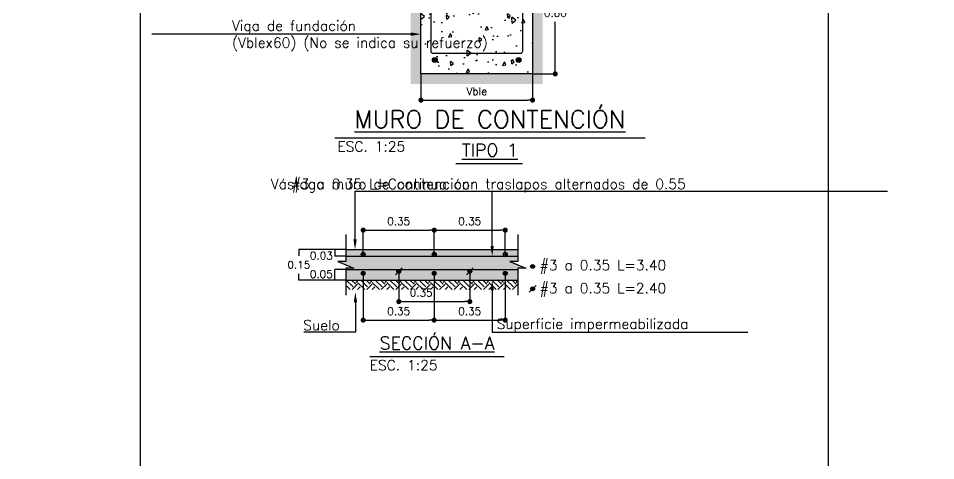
# Model space of a CAD drawing. Header units: millimetres. Extents: x -103 to 209, y -46 to 105.
# Drawn here: x 29.031 to 33.551, y -38.597 to -36.419 of the extents above; entities that cross this region are included whole.
import ezdxf
from ezdxf import colors
from ezdxf.entities.mleader import LeaderData, LeaderLine
from ezdxf.enums import TextEntityAlignment as Align
from ezdxf.math import Vec2, Vec3

# ---------------------------------------------------------------- set-up
doc = ezdxf.new("R2010")
doc.units = ezdxf.units.MM
doc.header["$LTSCALE"] = 0.01
doc.header["$PDMODE"] = 3
for name, color, linetype in [('FC_BORDES', 4, 'Continuous'), ('FC_COTAS', 1, 'Continuous'), ('FC_COTAS @ 12.5', 1, 'Continuous'), ('FC_COTAS @ 25', 1, 'Continuous'), ('FC_ESTRIBOS', 3, 'Continuous'), ('FC_HATCH', 253, 'Continuous'), ('FC_HATCH 252', 252, 'Continuous'), ('FC_HATCH 253', 253, 'Continuous'), ('FC_HATCH 254', 254, 'Continuous'), ('FC_LINEA CORTE', 1, 'Continuous'), ('FC_R-140', 2, 'Continuous'), ('FC_R-200', 5, 'Continuous'), ('FC_R-80', 11, 'Continuous'), ('FC_R-80 @ 25', 11, 'Continuous'), ('FC_REFUERZO', 5, 'Continuous'), ('FC_REFUERZO 2', 1, 'Continuous')]:
    doc.layers.add(name, color=color, linetype=linetype)
doc.layers.add('FC_HOJA', color=230, linetype='Continuous', plot=False)
doc.styles.add('FC_TEXT', font='romans.shx', dxfattribs={"height": 0.002})
doc.styles.add('FC_TEXT1', font='romans.shx')
doc.dimstyles.new('FC_COTAS', dxfattribs={"dimtxt": 0.0015, "dimasz": 0.001, "dimexe": 0, "dimexo": 0, "dimgap": 0.001, "dimtad": 1, "dimtih": 1, "dimtoh": 1, "dimzin": 0, "dimdsep": 46, "dimtxsty": 'FC_TEXT1', "dimblk": 'DOT', "dimcen": 0.09, "dimclrd": 256, "dimclre": 256, "dimclrt": 256, "dimadec": 0, "dimazin": 0, "dimtfac": 1, "dimtix": 1, "dimtmove": 2, "dimatfit": 3, "dimfxl": 1.002, "dimtolj": 1, "dimtzin": 0, "dimlwd": -1, "dimarcsym": 0})

# ---------------------------------------------------------------- blocks, each defined once
blk = doc.blocks.new('_Dot')
at = {"color": 0, "linetype": 'ByBlock', "lineweight": -2}
blk.add_line((-0.5, 0), (-1, 0), dxfattribs=at)
at = {"color": 0, "linetype": 'ByBlock', "const_width": 0.5}
blk.add_lwpolyline([(-0.25, 0, 1), (0.25, 0, 1)], format="xyb", close=True, dxfattribs=at)
blk = doc.blocks.new('*D191')
at = {"layer": 'Defpoints', "color": 0, "ltscale": 0.9, "transparency": 16777216}
for p in [(31.0806, -37.4622), (30.7306, -37.5813), (31.0806, -37.5813)]:
    blk.add_point(p, dxfattribs=at)
at = {"layer": 'FC_COTAS', "lineweight": -2, "ltscale": 0.9, "transparency": 16777216}
for p, q in [((30.7306, -37.5813), (30.7306, -37.4622)), ((31.0806, -37.5813), (31.0806, -37.4622))]:
    blk.add_line(p, q, dxfattribs=at)
at = {"layer": 'FC_COTAS', "ltscale": 0.9, "transparency": 16777216}
blk.add_line((30.7556, -37.4622), (31.0556, -37.4622), dxfattribs=at)
at = {"layer": 'FC_COTAS', "ltscale": 0.9, "transparency": 16777216, "xscale": 0.025, "yscale": 0.025, "zscale": 0.025, "rotation": 180}
blk.add_blockref('_Dot', (30.7306, -37.4622), dxfattribs=at)
at = {"layer": 'FC_COTAS', "ltscale": 0.9, "transparency": 16777216, "xscale": 0.025, "yscale": 0.025, "zscale": 0.025}
blk.add_blockref('_Dot', (31.0806, -37.4622), dxfattribs=at)
at = {"layer": 'FC_COTAS', "ltscale": 0.9, "transparency": 16777216, "insert": (30.9056, -37.4185), "char_height": 0.0375, "attachment_point": 5, "style": 'FC_TEXT1'}
blk.add_mtext('\\A1;0.35', dxfattribs=at)
blk = doc.blocks.new('*D192')
at = {"layer": 'Defpoints', "color": 0, "ltscale": 0.9, "transparency": 16777216}
for p in [(31.4306, -37.4622), (31.0806, -37.5813), (31.4306, -37.5813)]:
    blk.add_point(p, dxfattribs=at)
at = {"layer": 'FC_COTAS', "lineweight": -2, "ltscale": 0.9, "transparency": 16777216}
for p, q in [((31.0806, -37.5813), (31.0806, -37.4622)), ((31.4306, -37.5813), (31.4306, -37.4622))]:
    blk.add_line(p, q, dxfattribs=at)
at = {"layer": 'FC_COTAS', "ltscale": 0.9, "transparency": 16777216}
blk.add_line((31.1056, -37.4622), (31.4056, -37.4622), dxfattribs=at)
at = {"layer": 'FC_COTAS', "ltscale": 0.9, "transparency": 16777216, "xscale": 0.025, "yscale": 0.025, "zscale": 0.025, "rotation": 180}
blk.add_blockref('_Dot', (31.0806, -37.4622), dxfattribs=at)
at = {"layer": 'FC_COTAS', "ltscale": 0.9, "transparency": 16777216, "xscale": 0.025, "yscale": 0.025, "zscale": 0.025}
blk.add_blockref('_Dot', (31.4306, -37.4622), dxfattribs=at)
at = {"layer": 'FC_COTAS', "ltscale": 0.9, "transparency": 16777216, "insert": (31.2556, -37.4185), "char_height": 0.0375, "attachment_point": 5, "style": 'FC_TEXT1'}
blk.add_mtext('\\A1;0.35', dxfattribs=at)
blk = doc.blocks.new('*D193')
at = {"layer": 'Defpoints', "color": 0, "ltscale": 0.9, "transparency": 16777216}
for p in [(30.7306, -37.6748), (31.08, -37.6748), (31.08, -37.9054)]:
    blk.add_point(p, dxfattribs=at)
at = {"layer": 'FC_COTAS', "lineweight": -2, "ltscale": 0.9, "transparency": 16777216}
for p, q in [((30.7306, -37.6748), (30.7306, -37.9054)), ((31.08, -37.6748), (31.08, -37.9054))]:
    blk.add_line(p, q, dxfattribs=at)
at = {"layer": 'FC_COTAS', "ltscale": 0.9, "transparency": 16777216}
blk.add_line((30.7556, -37.9054), (31.055, -37.9054), dxfattribs=at)
at = {"layer": 'FC_COTAS', "ltscale": 0.9, "transparency": 16777216, "xscale": 0.025, "yscale": 0.025, "zscale": 0.025, "rotation": 180}
blk.add_blockref('_Dot', (30.7306, -37.9054), dxfattribs=at)
at = {"layer": 'FC_COTAS', "ltscale": 0.9, "transparency": 16777216, "xscale": 0.025, "yscale": 0.025, "zscale": 0.025}
blk.add_blockref('_Dot', (31.08, -37.9054), dxfattribs=at)
at = {"layer": 'FC_COTAS', "ltscale": 0.9, "transparency": 16777216, "insert": (30.9053, -37.8616), "char_height": 0.0375, "attachment_point": 5, "style": 'FC_TEXT1'}
blk.add_mtext('\\A1;0.35', dxfattribs=at)
blk = doc.blocks.new('*D194')
at = {"layer": 'Defpoints', "color": 0, "ltscale": 0.9, "transparency": 16777216}
for p in [(31.08, -37.6748), (31.4303, -37.6748), (31.4303, -37.9054)]:
    blk.add_point(p, dxfattribs=at)
at = {"layer": 'FC_COTAS', "lineweight": -2, "ltscale": 0.9, "transparency": 16777216}
for p, q in [((31.08, -37.6748), (31.08, -37.9054)), ((31.4303, -37.6748), (31.4303, -37.9054))]:
    blk.add_line(p, q, dxfattribs=at)
at = {"layer": 'FC_COTAS', "ltscale": 0.9, "transparency": 16777216}
blk.add_line((31.105, -37.9054), (31.4053, -37.9054), dxfattribs=at)
at = {"layer": 'FC_COTAS', "ltscale": 0.9, "transparency": 16777216, "xscale": 0.025, "yscale": 0.025, "zscale": 0.025, "rotation": 180}
blk.add_blockref('_Dot', (31.08, -37.9054), dxfattribs=at)
at = {"layer": 'FC_COTAS', "ltscale": 0.9, "transparency": 16777216, "xscale": 0.025, "yscale": 0.025, "zscale": 0.025}
blk.add_blockref('_Dot', (31.4303, -37.9054), dxfattribs=at)
at = {"layer": 'FC_COTAS', "ltscale": 0.9, "transparency": 16777216, "insert": (31.2551, -37.8616), "char_height": 0.0375, "attachment_point": 5, "style": 'FC_TEXT1'}
blk.add_mtext('\\A1;0.35', dxfattribs=at)
blk = doc.blocks.new('*D195')
at = {"layer": 'Defpoints', "color": 0, "ltscale": 0.9, "transparency": 16777216}
for p in [(30.9058, -37.6652), (31.2558, -37.6652), (31.2558, -37.8143)]:
    blk.add_point(p, dxfattribs=at)
at = {"layer": 'FC_COTAS', "lineweight": -2, "ltscale": 0.9, "transparency": 16777216}
for p, q in [((30.9058, -37.6652), (30.9058, -37.8143)), ((31.2558, -37.6652), (31.2558, -37.8143))]:
    blk.add_line(p, q, dxfattribs=at)
at = {"layer": 'FC_COTAS', "ltscale": 0.9, "transparency": 16777216}
blk.add_line((30.9308, -37.8143), (31.2308, -37.8143), dxfattribs=at)
at = {"layer": 'FC_COTAS', "ltscale": 0.9, "transparency": 16777216, "xscale": 0.025, "yscale": 0.025, "zscale": 0.025, "rotation": 180}
blk.add_blockref('_Dot', (30.9058, -37.8143), dxfattribs=at)
at = {"layer": 'FC_COTAS', "ltscale": 0.9, "transparency": 16777216, "xscale": 0.025, "yscale": 0.025, "zscale": 0.025}
blk.add_blockref('_Dot', (31.2558, -37.8143), dxfattribs=at)
at = {"layer": 'FC_COTAS', "ltscale": 0.9, "transparency": 16777216, "insert": (31.016, -37.7705), "char_height": 0.0375, "attachment_point": 5, "style": 'FC_TEXT1'}
blk.add_mtext('\\A1;0.35', dxfattribs=at)
blk = doc.blocks.new('*D196')
at = {"layer": 'Defpoints', "color": 0, "ltscale": 0.9, "transparency": 16777216}
for p in [(30.6456, -37.5581), (30.4133, -37.7081), (30.6456, -37.7081)]:
    blk.add_point(p, dxfattribs=at)
at = {"layer": 'FC_COTAS', "lineweight": -2, "ltscale": 0.9, "transparency": 16777216}
for p, q in [((30.6456, -37.5581), (30.4133, -37.5581)), ((30.6456, -37.7081), (30.4133, -37.7081))]:
    blk.add_line(p, q, dxfattribs=at)
at = {"layer": 'FC_COTAS', "ltscale": 0.9, "transparency": 16777216}
for p, q in [((30.4133, -37.5581), (30.4133, -37.5893)), ((30.4133, -37.7081), (30.4133, -37.6768))]:
    blk.add_line(p, q, dxfattribs=at)
at = {"layer": 'FC_COTAS', "ltscale": 0.9, "transparency": 16777216, "insert": (30.4133, -37.6331), "char_height": 0.0375, "attachment_point": 5, "style": 'FC_TEXT1'}
blk.add_mtext('\\A1;0.15', dxfattribs=at)
blk = doc.blocks.new('*D197')
at = {"layer": 'Defpoints', "color": 0, "ltscale": 0.9, "transparency": 16777216}
for p in [(30.5915, -37.6556), (30.6456, -37.6556), (30.6456, -37.7081)]:
    blk.add_point(p, dxfattribs=at)
at = {"layer": 'FC_COTAS', "lineweight": -2, "ltscale": 0.9, "transparency": 16777216}
for p, q in [((30.6456, -37.6556), (30.5915, -37.6556)), ((30.6456, -37.7081), (30.5915, -37.7081))]:
    blk.add_line(p, q, dxfattribs=at)
at = {"layer": 'FC_COTAS', "ltscale": 0.9, "transparency": 16777216}
blk.add_line((30.5915, -37.7081), (30.5915, -37.6556), dxfattribs=at)
at = {"layer": 'FC_COTAS', "ltscale": 0.9, "transparency": 16777216, "insert": (30.5241, -37.6792), "char_height": 0.0375, "attachment_point": 5, "style": 'FC_TEXT1'}
blk.add_mtext('\\A1;0.05', dxfattribs=at)
blk = doc.blocks.new('*D198')
at = {"layer": 'Defpoints', "color": 0, "ltscale": 0.9, "transparency": 16777216}
for p in [(30.5915, -37.5906), (30.6456, -37.5581), (30.6456, -37.5906)]:
    blk.add_point(p, dxfattribs=at)
at = {"layer": 'FC_COTAS', "lineweight": -2, "ltscale": 0.9, "transparency": 16777216}
for p, q in [((30.6456, -37.5581), (30.5915, -37.5581)), ((30.6456, -37.5906), (30.5915, -37.5906))]:
    blk.add_line(p, q, dxfattribs=at)
at = {"layer": 'FC_COTAS', "ltscale": 0.9, "transparency": 16777216}
blk.add_line((30.5915, -37.5581), (30.5915, -37.5906), dxfattribs=at)
at = {"layer": 'FC_COTAS', "ltscale": 0.9, "transparency": 16777216, "insert": (30.5245, -37.5877), "char_height": 0.0375, "attachment_point": 5, "style": 'FC_TEXT1'}
blk.add_mtext('\\A1;0.03', dxfattribs=at)
blk = doc.blocks.new('*U184')
for p, q in [((-0.018, -0.225), (-0.0428, -0.2003)), ((0, -0.2064), (-0.0245, -0.1819))]:
    blk.add_line(p, q)
blk.add_lwpolyline([(-0.44, 0.225), (-0.0097, 0.225, -0.414214), (0, 0.215), (0, -0.215, -0.434458), (-0.0097, -0.225), (-0.44, -0.225, -0.414214), (-0.45, -0.215), (-0.45, 0.215, -0.414311)], format="xyb", close=True)
blk = doc.blocks.new('*U23')
h = blk.add_hatch(color=0)
h.dxf.hatch_style = 1
edge = h.paths.add_edge_path()
edge.add_arc((0, 0), 0.0119, 0, 360, ccw=False)
at = {"color": 0}
blk.add_circle((0, 0), 0.0119, dxfattribs=at)
blk = doc.blocks.new('*D247')
at = {"layer": 'Defpoints', "color": 0, "ltscale": 0.6, "transparency": 16777216}
for p in [(31.0152, -36.6927), (31.5652, -36.6927), (31.5652, -36.8219)]:
    blk.add_point(p, dxfattribs=at)
at = {"layer": 'FC_COTAS', "lineweight": -2, "ltscale": 0.6, "transparency": 16777216}
for p, q in [((31.0152, -36.6927), (31.0152, -36.8219)), ((31.5652, -36.6927), (31.5652, -36.8219))]:
    blk.add_line(p, q, dxfattribs=at)
at = {"layer": 'FC_COTAS', "ltscale": 0.6, "transparency": 16777216}
blk.add_line((31.0402, -36.8219), (31.5402, -36.8219), dxfattribs=at)
at = {"layer": 'FC_COTAS', "ltscale": 0.6, "transparency": 16777216, "xscale": 0.025, "yscale": 0.025, "zscale": 0.025, "rotation": 180}
blk.add_blockref('_Dot', (31.0152, -36.8219), dxfattribs=at)
at = {"layer": 'FC_COTAS', "ltscale": 0.6, "transparency": 16777216, "xscale": 0.025, "yscale": 0.025, "zscale": 0.025}
blk.add_blockref('_Dot', (31.5652, -36.8219), dxfattribs=at)
at = {"layer": 'FC_COTAS', "ltscale": 0.6, "transparency": 16777216, "insert": (31.2902, -36.7782), "char_height": 0.0375, "attachment_point": 5, "style": 'FC_TEXT1'}
blk.add_mtext('\\A1;Vble', dxfattribs=at)
blk = doc.blocks.new('*D246')
at = {"layer": 'Defpoints', "color": 0, "ltscale": 0.6, "transparency": 16777216}
for p in [(31.5652, -36.0927), (31.5652, -36.6927), (31.6769, -36.6927)]:
    blk.add_point(p, dxfattribs=at)
at = {"layer": 'FC_COTAS', "lineweight": -2, "ltscale": 0.6, "transparency": 16777216}
for p, q in [((31.5652, -36.0927), (31.6769, -36.0927)), ((31.5652, -36.6927), (31.6769, -36.6927))]:
    blk.add_line(p, q, dxfattribs=at)
at = {"layer": 'FC_COTAS', "ltscale": 0.6, "transparency": 16777216}
for p, q in [((31.6769, -36.1177), (31.6769, -36.3489)), ((31.6769, -36.6677), (31.6769, -36.4364))]:
    blk.add_line(p, q, dxfattribs=at)
at = {"layer": 'FC_COTAS', "ltscale": 0.6, "transparency": 16777216, "xscale": 0.025, "yscale": 0.025, "zscale": 0.025}
for p, rotation in [((31.6769, -36.0927), 90), ((31.6769, -36.6927), 270)]:
    blk.add_blockref('_Dot', p, dxfattribs=dict(at, rotation=rotation))
at = {"layer": 'FC_COTAS', "ltscale": 0.6, "transparency": 16777216, "insert": (31.6769, -36.3927), "char_height": 0.0375, "attachment_point": 5, "style": 'FC_TEXT1'}
blk.add_mtext('\\A1;0.60', dxfattribs=at)
blk = doc.blocks.new('*U182')
at = {"layer": 'FC_R-140', "color": 4, "ltscale": 1.5}
blk.add_lwpolyline([(-0.00671, -0.00507), (0.00645, -0.00507)], dxfattribs=at)
at = {"layer": 'FC_R-200', "color": 4, "ltscale": 1.5}
blk.add_lwpolyline([(-0.03058, 0), (0.03058, 0)], dxfattribs=at)
at = {"layer": 'FC_R-140', "ltscale": 1.5, "style": 'FC_TEXT1'}
blk.add_attdef('%%UNIVEL', text='', height=0.0025, dxfattribs=at).set_placement((0, -0.00242), align=Align.MIDDLE_CENTER)
at = {"layer": 'FC_R-200', "ltscale": 1.5, "style": 'FC_TEXT1'}
blk.add_attdef('%%UTÍTULO', text='', height=0.0035, dxfattribs=at).set_placement((0, 0.00366), align=Align.MIDDLE_CENTER)
at = {"layer": 'FC_R-80', "ltscale": 1.5, "style": 'FC_TEXT1'}
blk.add_attdef('ESCALA', text='', height=0.002, dxfattribs=at).set_placement((-0.03006, -0.0017), align=Align.MIDDLE_LEFT)
blk = doc.blocks.new('*U183')
at = {"layer": 'FC_R-140', "color": 4, "ltscale": 1.5}
blk.add_lwpolyline([(-0.01326, 0), (0.01326, 0)], dxfattribs=at)
at = {"layer": 'FC_R-140', "ltscale": 1.5, "style": 'FC_TEXT1'}
blk.add_attdef('%%UTÍTULO', text='', height=0.0025, dxfattribs=at).set_placement((0, 0.00266), align=Align.MIDDLE_CENTER)
at = {"layer": 'FC_R-80', "ltscale": 1.5, "style": 'FC_TEXT1'}
blk.add_attdef('ESCALA', text='', height=0.002, dxfattribs=at).set_placement((-0.01326, -0.0017), align=Align.MIDDLE_LEFT)
blk = doc.blocks.new('*U25')
h = blk.add_hatch(color=0)
h.dxf.hatch_style = 1
edge = h.paths.add_edge_path()
edge.add_arc((0, 0), 0.00516, 0, 360)
at = {"color": 0}
for radius in [0.0119, 0.00516]:
    blk.add_circle((0, 0), radius, dxfattribs=at)
blk = doc.blocks.new('*U24')
h = blk.add_hatch(color=0)
h.dxf.hatch_style = 1
edge = h.paths.add_edge_path()
edge.add_arc((0, 0), 0.0119, 0, 360, ccw=False)
at = {"color": 0, "ltscale": 0.6}
blk.add_lwpolyline([(-0.0212, -0.0212), (0.0212, 0.0212)], dxfattribs=at)
at = {"color": 0}
blk.add_circle((0, 0), 0.0119, dxfattribs=at)
blk = doc.blocks.new('*U179')
at = {"layer": 'FC_LINEA CORTE'}
blk.add_lwpolyline([(0, 0.00597), (0, 0.00067), (-0.00157, 0.00067), (0.00157, -0.00068), (0, -0.00068), (0, -0.00597)], dxfattribs=at)
blk = doc.blocks.new('*U180')
at = {"layer": 'FC_LINEA CORTE'}
blk.add_lwpolyline([(0, 0.00597), (0, 0.00067), (-0.00157, 0.00067), (0.00157, -0.00068), (0, -0.00068), (0, -0.00597)], dxfattribs=at)

msp = doc.modelspace()

# ---------------------------------------------------------------- hatches: boundary and pattern name
at = {"layer": 'FC_HATCH'}
h = msp.add_hatch(dxfattribs=at)
h.set_pattern_fill('EARTH', color=256, scale=0.008, angle=45)
h.set_pattern_definition([(45, (-46.96749, -196.7777), (7e-18, 0.071842049), [0.0508, -0.0508]), (45, (-46.98096, -196.764227), (7e-18, 0.071842049), [0.0508, -0.0508]), (45, (-46.99443, -196.750757), (7e-18, 0.071842049), [0.0508, -0.0508]), (135, (-46.99443, -196.741777), (-0.071842049, 7e-18), [0.0508, -0.0508]), (135, (-46.98096, -196.728306), (-0.071842049, 7e-18), [0.0508, -0.0508]), (135, (-46.96749, -196.714836), (-0.071842049, 7e-18), [0.0508, -0.0508])])
h.paths.add_polyline_path([(31.49287, -37.70806), (30.64556, -37.70806), (30.64556, -37.75514), (31.49287, -37.75514)])
at = {"layer": 'FC_HATCH 252'}
h = msp.add_hatch(dxfattribs=at)
h.set_pattern_fill('AR-CONC', color=256, scale=0.001, angle=45, style=0)
h.set_pattern_definition([(95, (28.82167, -37.39323), (0.140095, 0.1175534), [0.01905, -0.20955]), (40, (28.82167, -37.39323), (-0.160018, 0.110177), [0.01524, -0.167641]), (145.4514, (28.83335, -37.38344), (-0.019924, 0.22773), [0.01619, -0.17809]), (91.184, (28.78575, -37.35731), (0.22141, 0.161953), [0.028575, -0.314325]), (141.636, (28.8042, -37.34382), (-0.007087, 0.342827), [0.024285, -0.267136]), (36.184, (28.78575, -37.3573), (-0.007087, 0.342827), [0.02286, -0.25146]), (66, (28.81269, -37.34833), (0.17952, 0.034895), [0.01905, -0.20955]), (11, (28.8127, -37.34833), (-0.08654, 0.173941), [0.01524, -0.16764]), (116.4514, (28.82765, -37.34542), (0.09298, 0.208836), [0.01619, -0.17809]), (82.5, (28.82167, -37.39323), (-0.0576055, 0.0619734), [0, -0.165608, 0, -0.17018, 0, -0.168275]), (52.5, (28.82167, -37.39323), (-0.0235897, 0.118087), [0, -0.097028, 0, -0.161798, 0, -0.064135]), (12.5, (28.78162, -37.433285), (0.0999279, 0.0918262), [0, -0.0635, 0, -0.19812, 0, -0.26289]), (2.5, (28.76366, -37.45125), (0.086764, 0.1227224), [0, -0.08255, 0, -0.131572, 0, -0.18669])])
h.paths.add_polyline_path([(31.01515, -36.69266), (31.56515, -36.69266), (31.56515, -36.09266), (31.26515, -36.09266), (31.11515, -36.09266), (31.01515, -36.09266)])
at = {"layer": 'FC_HATCH 253'}
h = msp.add_hatch(dxfattribs=at)
h.set_pattern_fill('EARTH', color=256, scale=0.007, angle=45, style=0)
h.set_pattern_definition([(45, (-2618.25855, -1708.476837), (7e-18, 0.06286179285), [0.04445, -0.04445]), (45, (-2618.27034, -1708.46505), (7e-18, 0.06286179285), [0.04445, -0.04445]), (45, (-2618.282125, -1708.453263), (7e-18, 0.06286179285), [0.04445, -0.04445]), (135, (-2618.282125, -1708.445406), (-0.06286179285, 7e-18), [0.04445, -0.04445]), (135, (-2618.27034, -1708.43362), (-0.06286179285, 7e-18), [0.04445, -0.04445]), (135, (-2618.25855, -1708.421832), (-0.06286179285, 7e-18), [0.04445, -0.04445])])
h.paths.add_polyline_path([(31.11515, -33.24266), (31.06515, -33.24266), (31.06515, -36.09266), (30.96515, -36.09266), (30.96515, -36.74266), (31.61515, -36.74266), (31.61515, -36.14266), (32.02571, -36.14266), (32.02571, -36.09266), (31.56515, -36.09266), (31.56515, -36.69266), (31.01515, -36.69266), (31.01515, -36.14266), (31.11515, -36.14266)])
at = {"layer": 'FC_HATCH 254', "ltscale": 0.6}
h = msp.add_hatch(color=256, dxfattribs=at)
h.dxf.hatch_style = 1
h.paths.add_polyline_path([(31.49287, -37.64994), (31.53225, -37.64994), (31.4535, -37.61619), (31.49287, -37.61619), (31.49287, -37.55806), (30.64556, -37.55806), (30.64556, -37.61619), (30.60619, -37.61619), (30.68494, -37.64994), (30.64556, -37.64994), (30.64556, -37.70806), (31.49287, -37.70806)])

# ---------------------------------------------------------------- linework, layer by layer
at = {"layer": 'FC_BORDES', "ltscale": 0.6}
for points in [[(31.91515, -33.30266), (31.31515, -33.30266), (31.31515, -33.64266), (31.26515, -33.64266), (31.26515, -36.09266), (31.56515, -36.09266), (31.56515, -36.69266), (31.01515, -36.69266), (31.01515, -36.09266), (31.11515, -36.09266), (31.11515, -33.64266), (31.11515, -33.24266), (31.91515, -33.24266)], [(30.64556, -37.55806), (31.49287, -37.55806)], [(30.64556, -37.70806), (31.49287, -37.70806)]]:
    msp.add_lwpolyline(points, dxfattribs=at)
at = {"layer": 'FC_HOJA', "ltscale": 0.6}
msp.add_lwpolyline([(29.63336, -32.57483), (33.02193, -32.57483), (33.02193, -38.75488), (29.63336, -38.75488)], close=True, dxfattribs=at)
at = {"layer": 'FC_REFUERZO', "ltscale": 0.6}
for points in [[(30.64556, -37.59056), (31.49287, -37.59056)], [(30.64556, -37.65556), (31.49287, -37.65556)]]:
    msp.add_lwpolyline(points, dxfattribs=at)

# ---------------------------------------------------------------- block references
at = {"layer": 'FC_ESTRIBOS', "ltscale": 0.9, "rotation": 90}
msp.add_blockref('*U184', (31.29015, -36.14265), dxfattribs=at)
at = {"layer": 'FC_LINEA CORTE', "xscale": 25, "yscale": 25, "zscale": 25}
for name, p in [('*U180', (30.64556, -37.63306)), ('*U179', (31.49287, -37.63306))]:
    msp.add_blockref(name, p, dxfattribs=at)
at = {"layer": 'FC_R-140', "xscale": 25, "yscale": 25, "zscale": 25}
msp.add_blockref('*U183', (31.09417, -38.08474), dxfattribs=at).add_auto_attribs({'%%UTÍTULO': '%%USECCIÓN A-A', 'ESCALA': 'ESC. 1:25'})
at = {"layer": 'FC_R-200', "ltscale": 1.5, "xscale": 25, "yscale": 25, "zscale": 25}
msp.add_blockref('*U182', (31.35485, -37.00767), dxfattribs=at).add_auto_attribs({'%%UTÍTULO': '%%UMURO DE CONTENCIÓN', 'ESCALA': 'ESC. 1:25', '%%UNIVEL': '%%UTIPO 1'})
at = {"layer": 'FC_REFUERZO 2', "ltscale": 0.9}
for p in [(31.08345, -36.62436), (31.49657, -36.62436)]:
    msp.add_blockref('*U23', p, dxfattribs=at)
at = {"layer": 'FC_REFUERZO 2', "ltscale": 0.9, "xscale": 0.8, "yscale": 0.8, "zscale": 0.8}
for name, p in [('*U25', (30.73056, -37.58132)), ('*U25', (31.08056, -37.58132)), ('*U25', (31.43056, -37.58132)), ('*U25', (31.56508, -37.64149)), ('*U25', (30.73056, -37.67481)), ('*U24', (30.90582, -37.66519)), ('*U25', (31.07998, -37.67479)), ('*U24', (31.25582, -37.66519)), ('*U25', (31.43026, -37.6748)), ('*U24', (31.56508, -37.75149))]:
    msp.add_blockref(name, p, dxfattribs=at)

# ---------------------------------------------------------------- texts
at = {"layer": 'FC_R-80 @ 25', "lineweight": 25, "char_height": 0.05, "width": 0.7219286, "attachment_point": 4, "style": 'FC_TEXT'}
for s, insert in [('\\A1;#3 a 0.35 L=3.40', (31.60008, -37.64324)), ('#3 a 0.35 L=2.40', (31.60008, -37.75651))]:
    msp.add_mtext(s, dxfattribs=dict(at, insert=insert))

# ---------------------------------------------------------------- dimensions: what is measured, and where the dimension line sits
at = {"layer": 'FC_COTAS @ 25', "ltscale": 0.6}
dim = msp.add_linear_dim(base=(31.67688, -36.69266), p1=(31.56515, -36.09266), p2=(31.56515, -36.69266), angle=90, dimstyle='FC_COTAS', override={"dimscale": 25, "dimtix": 1, "dimtofl": 1, "dimtmove": 2, "dimatfit": 3}, dxfattribs=at)
dim.commit()
dim.dimension.update_dxf_attribs({"geometry": '*D246', "text_midpoint": (31.67688, -36.39266)})
dim = msp.add_linear_dim(base=(31.56515, -36.82194), p1=(31.01515, -36.69266), p2=(31.56515, -36.69266), text='Vble', dimstyle='FC_COTAS', override={"dimscale": 25, "dimtix": 1, "dimtofl": 1, "dimtmove": 2, "dimatfit": 3}, dxfattribs=at)
dim.commit()
dim.dimension.update_dxf_attribs({"geometry": '*D247', "text_midpoint": (31.29015, -36.77819)})
at = {"layer": 'FC_COTAS @ 25', "ltscale": 0.9}
for base, p1, p2, picture, middle in [((31.08056, -37.46222), (30.73056, -37.58132), (31.08056, -37.58132), '*D191', (30.90556, -37.41847)), ((31.43056, -37.46222), (31.08056, -37.58132), (31.43056, -37.58132), '*D192', (31.25556, -37.41847)), ((31.07998, -37.90536), (30.73056, -37.67481), (31.07998, -37.67479), '*D193', (30.90527, -37.86161)), ((31.43026, -37.90536), (31.07998, -37.67479), (31.43026, -37.6748), '*D194', (31.25512, -37.86161))]:
    dim = msp.add_linear_dim(base=base, p1=p1, p2=p2, dimstyle='FC_COTAS', override={"dimscale": 25, "dimtix": 1, "dimtofl": 1, "dimtmove": 2, "dimatfit": 3}, dxfattribs=at)
    dim.commit()
    dim.dimension.update_dxf_attribs({"geometry": picture, "text_midpoint": middle})
dim = msp.add_linear_dim(base=(30.4133, -37.70806), p1=(30.64556, -37.55806), p2=(30.64556, -37.70806), angle=90, dimstyle='FC_COTAS', override={"dimscale": 25, "dimtix": 1, "dimtofl": 1, "dimtmove": 2, "dimatfit": 3}, dxfattribs=at)
dim.commit()
dim.dimension.update_dxf_attribs({"geometry": '*D196', "text_midpoint": (30.4133, -37.63306)})
for base, p1, p2, angle, picture, middle in [((30.59155, -37.59056), (30.64556, -37.55806), (30.64556, -37.59056), 270, '*D198', (30.52448, -37.58766)), ((30.59155, -37.65556), (30.64556, -37.70806), (30.64556, -37.65556), 90, '*D197', (30.52405, -37.6792))]:
    dim = msp.add_linear_dim(base=base, p1=p1, p2=p2, angle=angle, dimstyle='FC_COTAS', override={"dimscale": 25, "dimtix": 1, "dimtofl": 1, "dimtmove": 2, "dimatfit": 3}, dxfattribs=at)
    dim.commit()
    dim.dimension.update_dxf_attribs({"geometry": picture, "text_midpoint": middle, "dimtype": 128})
dim = msp.add_linear_dim(base=(31.25582, -37.81428), p1=(30.90582, -37.66519), p2=(31.25582, -37.66519), dimstyle='FC_COTAS', override={"dimscale": 25, "dimtix": 1, "dimtofl": 1, "dimtmove": 2, "dimatfit": 3}, dxfattribs=at)
dim.commit()
dim.dimension.update_dxf_attribs({"geometry": '*D195', "text_midpoint": (31.01602, -37.77053), "dimtype": 128})

# ---------------------------------------------------------------- leaders
at = {"layer": 'FC_COTAS @ 12.5'}
ml = msp.add_multileader_mtext('Standard', dxfattribs=at)
ml.set_content('Refuerzo horizontal de muro', color=11, style='FC_TEXT1')
ml.set_leader_properties()
ml.build(insert=Vec2(0, 0))
ml.multileader.update_dxf_attribs({"text_left_attachment_type": 6, "text_right_attachment_type": 6, "dogleg_length": 0.008, "arrow_head_size": 0.025, "scale": 12.5})
ctx = ml.context
ctx.base_point, ctx.scale, ctx.char_height, ctx.arrow_head_size, ctx.landing_gap_size, ctx.plane_origin = Vec3(26.98276, -38.08198), 12.5, 0.025, 0.025, 0.0125, Vec3(27.42081, -37.88732)
ctx.left_attachment, ctx.right_attachment = 6, 6
notes = []
notes.append((ctx, [(0, (1, 1, 0), (27.42081, -38.08198), (-1, 0), 0.05233, [(1, [(27.42081, -37.88732), (27.42081, -37.94932)], 0, [])])]))
ctx.mtext.insert, ctx.mtext.width, ctx.mtext.line_spacing_style, ctx.mtext.flow_direction = Vec3(26.99526, -38.05198), 0.3657262, 2, 5
at = {"layer": 'FC_COTAS @ 25', "ltscale": 0.6}
ml = msp.add_multileader_mtext('Standard', dxfattribs=at)
ml.set_content('Viga de fundación\\P(Vblex60) (No se indica su refuerzo)', color=11, style='FC_TEXT1')
ml.set_leader_properties()
ml.build(insert=Vec2(0, 0))
ml.multileader.update_dxf_attribs({"text_left_attachment_type": 6, "text_right_attachment_type": 6, "dogleg_length": 0.008, "arrow_head_size": 0.05, "scale": 25})
ctx = ml.context
ctx.base_point, ctx.scale, ctx.char_height, ctx.arrow_head_size, ctx.landing_gap_size, ctx.plane_origin = Vec3(30.0595, -36.49709), 25, 0.05, 0.05, 0.025, Vec3(31.01515, -36.52858)
ctx.left_attachment, ctx.right_attachment = 6, 6
notes.append((ctx, [(0, (1, 1, 0), (30.90769, -36.49709), (-1, 0), 0.07199, [(0, [(31.01515, -36.49709)], 0, [])])]))
ctx.mtext.insert, ctx.mtext.width, ctx.mtext.line_spacing_style, ctx.mtext.flow_direction = Vec3(30.0845, -36.43043), 0.7338333, 2, 5
ml = msp.add_multileader_mtext('Standard', dxfattribs=at)
ml.set_content('#3 a 0.35 L=Continua con traslapos alternados de 0.55', color=11, style='FC_TEXT1')
ml.set_leader_properties()
ml.build(insert=Vec2(0, 0))
ml.multileader.update_dxf_attribs({"text_left_attachment_type": 6, "text_right_attachment_type": 6, "dogleg_length": 0.008, "arrow_head_size": 0.05, "scale": 25})
ctx = ml.context
ctx.base_point, ctx.scale, ctx.char_height, ctx.arrow_head_size, ctx.landing_gap_size, ctx.plane_origin = Vec3(31.56614, -37.26989), 25, 0.05, 0.05, 0.025, Vec3(31.36614, -37.59056)
ctx.left_attachment, ctx.right_attachment, ctx.text_align_type = 6, 6, 2
notes.append((ctx, [(0, (1, 1, 0), (31.36614, -37.26989), (1, 0), 0.2, [(0, [(31.36614, -37.59056)], 0, [])])]))
ctx.mtext.insert, ctx.mtext.width, ctx.mtext.alignment, ctx.mtext.line_spacing_style, ctx.mtext.flow_direction = Vec3(32.31971, -37.20989), 0.7362143, 3, 2, 5
ml = msp.add_multileader_mtext('Standard', dxfattribs=at)
ml.set_content('Vástago muro de contención', color=11, style='FC_TEXT1')
ml.set_leader_properties()
ml.build(insert=Vec2(0, 0))
ml.multileader.update_dxf_attribs({"text_left_attachment_type": 6, "text_right_attachment_type": 6, "dogleg_length": 0.008, "arrow_head_size": 0.05, "scale": 25})
ctx = ml.context
ctx.base_point, ctx.scale, ctx.char_height, ctx.arrow_head_size, ctx.landing_gap_size, ctx.plane_origin = Vec3(30.70585, -37.26989), 25, 0.05, 0.05, 0.025, Vec3(30.69042, -37.59056)
ctx.left_attachment, ctx.right_attachment, ctx.text_align_type = 6, 6, 2
notes.append((ctx, [(0, (1, 1, 0), (30.69042, -37.26989), (1, 0), 0.01543, [(0, [(30.69042, -37.55806)], 0, [])])]))
ctx.mtext.insert, ctx.mtext.width, ctx.mtext.alignment, ctx.mtext.line_spacing_style, ctx.mtext.flow_direction = Vec3(31.25704, -37.20989), 0.5314524, 3, 2, 5
ml = msp.add_multileader_mtext('Standard', dxfattribs=at)
ml.set_content('Superficie impermeabilizada', color=11, style='FC_TEXT1')
ml.set_leader_properties()
ml.build(insert=Vec2(0, 0))
ml.multileader.update_dxf_attribs({"text_left_attachment_type": 6, "text_right_attachment_type": 6, "dogleg_length": 0.008, "arrow_head_size": 0.05, "scale": 25})
ctx = ml.context
ctx.base_point, ctx.scale, ctx.char_height, ctx.arrow_head_size, ctx.landing_gap_size, ctx.plane_origin = Vec3(31.67697, -37.96517), 25, 0.05, 0.05, 0.025, Vec3(31.36614, -38.28584)
ctx.left_attachment, ctx.right_attachment, ctx.text_align_type = 6, 6, 2
notes.append((ctx, [(0, (1, 1, 0), (31.36614, -37.96517), (1, 0), 0.31084, [(0, [(31.36614, -37.70806)], 0, [])])]))
ctx.mtext.insert, ctx.mtext.width, ctx.mtext.alignment, ctx.mtext.line_spacing_style, ctx.mtext.flow_direction = Vec3(32.33293, -37.8985), 0.7362143, 3, 2, 5
ml = msp.add_multileader_mtext('Standard', dxfattribs=at)
ml.set_content('Suelo', color=11, style='FC_TEXT1')
ml.set_leader_properties()
ml.build(insert=Vec2(0, 0))
ml.multileader.update_dxf_attribs({"text_left_attachment_type": 6, "text_right_attachment_type": 6, "dogleg_length": 0.008, "arrow_head_size": 0.05, "scale": 25})
ctx = ml.context
ctx.base_point, ctx.scale, ctx.char_height, ctx.arrow_head_size, ctx.landing_gap_size, ctx.plane_origin = Vec3(30.41006, -37.96517), 25, 0.05, 0.05, 0.025, Vec3(30.69221, -37.7677)
ctx.left_attachment, ctx.right_attachment = 6, 6
notes.append((ctx, [(0, (1, 1, 0), (30.69221, -37.96517), (-1, 0), 0.04643, [(0, [(30.69221, -37.7677)], 0, [])])]))
ctx.mtext.insert, ctx.mtext.flow_direction = Vec3(30.43506, -37.90517), 5
for ctx, leaders in notes:
    for number, flags, end, landing, length, lines in leaders:
        leader = LeaderData()
        leader.index, (leader.has_last_leader_line, leader.has_dogleg_vector, leader.attachment_direction) = number, flags
        leader.last_leader_point, leader.dogleg_vector, leader.dogleg_length = Vec3(end), Vec3(landing), length
        for number, points, colour, breaks in lines:
            line = LeaderLine()
            line.index, line.vertices, line.color, line.breaks = number, Vec3.list(points), colors.encode_raw_color(colour), breaks
            leader.lines.append(line)
        ctx.leaders.append(leader)

doc.saveas('drawing.dxf')
